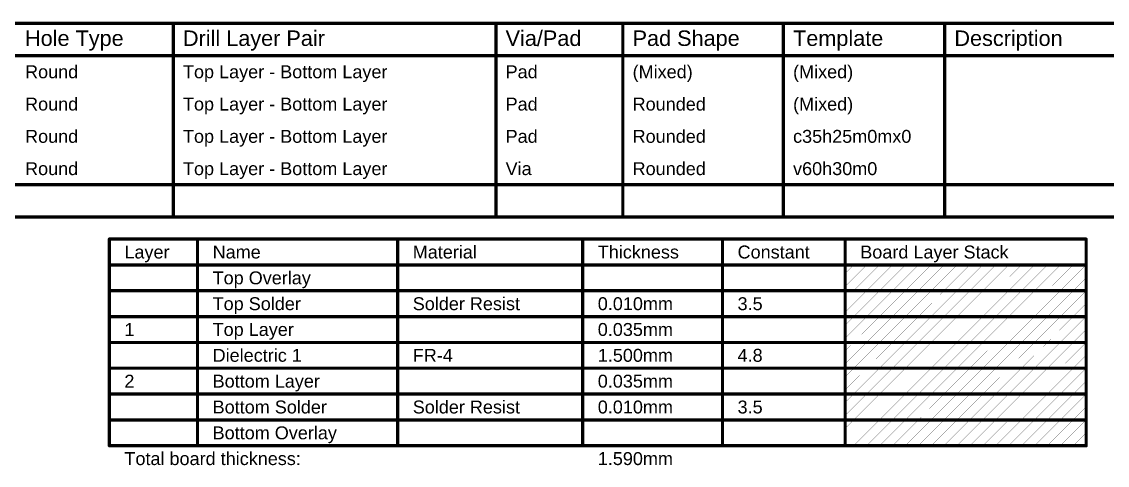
# Model space of a CAD drawing. Header units: inches. Extents: x -7 to 348, y -14 to 159.
# Drawn here: x 91.5 to 219.7, y 106.4 to 158.8 of the extents above; entities that cross this region are included whole.
import ezdxf

# ---------------------------------------------------------------- set-up
doc = ezdxf.new("R2010")
doc.units = ezdxf.units.IN
doc.layers.add('Drill Drawing', color=1, linetype='Continuous')
doc.layers.add('Fabrication', color=76, linetype='Continuous')
doc.styles.add('Arial', font='', dxfattribs={"height": 0.2})
doc.styles.get('Arial').set_extended_font_data('Arial')

msp = doc.modelspace()

# ---------------------------------------------------------------- linework, layer by layer
at = {"layer": 'Drill Drawing', "const_width": 0.381}
for points in [[(20, 158.56), (347.52, 158.56)], [(109.41, 135.7), (109.41, 158.56)], [(147.5, 135.7), (147.5, 158.56)], [(162.48, 135.7), (162.48, 158.56)], [(181.43, 135.7), (181.43, 158.56)], [(200.47, 135.7), (200.47, 158.56)], [(20, 154.75), (347.52, 154.75)], [(20, 139.51), (347.52, 139.51)], [(20, 135.7), (347.52, 135.7)]]:
    msp.add_lwpolyline(points, dxfattribs=at)
at = {"layer": 'Drill Drawing', "const_width": 0.191}
for points in [[(109.32, 158.56, 1), (109.51, 158.56, 1)], [(147.41, 158.56, 1), (147.6, 158.56, 1)], [(162.39, 158.56, 1), (162.58, 158.56, 1)], [(181.33, 158.56, 1), (181.52, 158.56, 1)], [(200.38, 158.56, 1), (200.57, 158.56, 1)], [(109.32, 135.7, 1), (109.51, 135.7, 1)], [(147.41, 135.7, 1), (147.6, 135.7, 1)], [(162.39, 135.7, 1), (162.58, 135.7, 1)], [(181.33, 135.7, 1), (181.52, 135.7, 1)], [(200.38, 135.7, 1), (200.57, 135.7, 1)]]:
    msp.add_lwpolyline(points, format="xyb", close=True, dxfattribs=at)
at = {"layer": 'Fabrication'}
for points, const_width in [([(101.87, 108.71), (101.87, 133.1)], 0.381), ([(101.87, 133.1), (217.16, 133.1)], 0.381), ([(112.28, 108.71), (112.28, 133.1)], 0.381), ([(135.9, 108.71), (135.9, 133.1)], 0.381), ([(157.74, 108.71), (157.74, 133.1)], 0.381), ([(174.24, 108.71), (174.24, 133.1)], 0.381), ([(188.72, 108.71), (188.72, 133.1)], 0.381), ([(217.16, 108.71), (217.16, 133.1)], 0.381), ([(101.87, 130.05), (217.16, 130.05)], 0.381), ([(188.72, 129.04), (189.73, 130.05)], 0.0254), ([(188.72, 127.52), (191.25, 130.05)], 0.0254), ([(189.73, 127), (192.77, 130.05)], 0.0254), ([(191.25, 127), (194.3, 130.05)], 0.0254), ([(192.77, 127), (195.82, 130.05)], 0.0254), ([(194.3, 127), (197.35, 130.05)], 0.0254), ([(195.82, 127), (198.87, 130.05)], 0.0254), ([(197.35, 127), (200.39, 130.05)], 0.0254), ([(198.87, 127), (201.92, 130.05)], 0.0254), ([(200.39, 127), (203.44, 130.05)], 0.0254), ([(201.92, 127), (204.97, 130.05)], 0.0254), ([(203.44, 127), (206.49, 130.05)], 0.0254), ([(204.97, 127), (208.01, 130.05)], 0.0254), ([(206.49, 127), (209.54, 130.05)], 0.0254), ([(208.01, 127), (211.06, 130.05)], 0.0254), ([(209.54, 127), (212.59, 130.05)], 0.0254), ([(211.06, 127), (214.11, 130.05)], 0.0254), ([(212.59, 127), (215.63, 130.05)], 0.0254), ([(214.11, 127), (217.16, 130.05)], 0.0254), ([(215.63, 127), (217.16, 128.52)], 0.0254), ([(101.87, 127), (112.28, 127)], 0.381), ([(112.28, 127), (135.9, 127)], 0.381), ([(135.9, 127), (157.74, 127)], 0.381), ([(157.74, 127), (174.24, 127)], 0.381), ([(174.24, 127), (188.72, 127)], 0.381), ([(188.72, 127), (217.16, 127)], 0.381), ([(188.72, 125.99), (189.73, 127)], 0.0254), ([(188.72, 124.47), (191.25, 127)], 0.0254), ([(189.73, 123.95), (192.77, 127)], 0.0254), ([(191.25, 123.95), (194.3, 127)], 0.0254), ([(192.77, 123.95), (195.82, 127)], 0.0254), ([(194.3, 123.95), (197.35, 127)], 0.0254), ([(195.82, 123.95), (198.87, 127)], 0.0254), ([(197.35, 123.95), (200.39, 127)], 0.0254), ([(198.87, 123.95), (201.92, 127)], 0.0254), ([(200.39, 123.95), (203.44, 127)], 0.0254), ([(201.92, 123.95), (204.97, 127)], 0.0254), ([(203.44, 123.95), (206.49, 127)], 0.0254), ([(204.97, 123.95), (208.01, 127)], 0.0254), ([(206.49, 123.95), (209.54, 127)], 0.0254), ([(208.01, 123.95), (211.06, 127)], 0.0254), ([(209.54, 123.95), (212.59, 127)], 0.0254), ([(211.06, 123.95), (214.11, 127)], 0.0254), ([(212.59, 123.95), (215.63, 127)], 0.0254), ([(214.11, 123.95), (217.16, 127)], 0.0254), ([(215.63, 123.95), (217.16, 125.48)], 0.0254), ([(101.87, 123.95), (112.28, 123.95)], 0.381), ([(112.28, 123.95), (135.9, 123.95)], 0.381), ([(135.9, 123.95), (157.74, 123.95)], 0.381), ([(157.74, 123.95), (174.24, 123.95)], 0.381), ([(174.24, 123.95), (188.72, 123.95)], 0.381), ([(188.72, 123.95), (217.16, 123.95)], 0.381), ([(188.72, 122.94), (189.73, 123.95)], 0.0254), ([(188.72, 121.42), (191.25, 123.95)], 0.0254), ([(189.73, 120.9), (192.77, 123.95)], 0.0254), ([(191.25, 120.9), (194.3, 123.95)], 0.0254), ([(192.77, 120.9), (195.82, 123.95)], 0.0254), ([(194.3, 120.9), (197.35, 123.95)], 0.0254), ([(195.82, 120.9), (198.87, 123.95)], 0.0254), ([(197.35, 120.9), (200.39, 123.95)], 0.0254), ([(198.87, 120.9), (201.92, 123.95)], 0.0254), ([(200.39, 120.9), (203.44, 123.95)], 0.0254), ([(201.92, 120.9), (204.97, 123.95)], 0.0254), ([(203.44, 120.9), (206.49, 123.95)], 0.0254), ([(204.97, 120.9), (208.01, 123.95)], 0.0254), ([(206.49, 120.9), (209.54, 123.95)], 0.0254), ([(208.01, 120.9), (211.06, 123.95)], 0.0254), ([(209.54, 120.9), (212.59, 123.95)], 0.0254), ([(211.06, 120.9), (214.11, 123.95)], 0.0254), ([(212.59, 120.9), (215.63, 123.95)], 0.0254), ([(214.11, 120.9), (217.16, 123.95)], 0.0254), ([(215.63, 120.9), (217.16, 122.43)], 0.0254), ([(101.87, 120.9), (112.28, 120.9)], 0.381), ([(112.28, 120.9), (135.9, 120.9)], 0.381), ([(135.9, 120.9), (157.74, 120.9)], 0.381), ([(157.74, 120.9), (174.24, 120.9)], 0.381), ([(174.24, 120.9), (188.72, 120.9)], 0.381), ([(188.72, 120.9), (217.16, 120.9)], 0.381), ([(188.72, 119.9), (189.73, 120.9)], 0.0254), ([(188.72, 118.37), (191.25, 120.9)], 0.0254), ([(189.73, 117.86), (192.77, 120.9)], 0.0254), ([(191.25, 117.86), (194.3, 120.9)], 0.0254), ([(192.77, 117.86), (195.82, 120.9)], 0.0254), ([(194.3, 117.86), (197.35, 120.9)], 0.0254), ([(195.82, 117.86), (198.87, 120.9)], 0.0254), ([(197.35, 117.86), (200.39, 120.9)], 0.0254), ([(198.87, 117.86), (201.92, 120.9)], 0.0254), ([(200.39, 117.86), (203.44, 120.9)], 0.0254), ([(201.92, 117.86), (204.97, 120.9)], 0.0254), ([(203.44, 117.86), (206.49, 120.9)], 0.0254), ([(204.97, 117.86), (208.01, 120.9)], 0.0254), ([(206.49, 117.86), (209.54, 120.9)], 0.0254), ([(208.01, 117.86), (211.06, 120.9)], 0.0254), ([(209.54, 117.86), (212.59, 120.9)], 0.0254), ([(211.06, 117.86), (214.11, 120.9)], 0.0254), ([(212.59, 117.86), (215.63, 120.9)], 0.0254), ([(214.11, 117.86), (217.16, 120.9)], 0.0254), ([(215.63, 117.86), (217.16, 119.38)], 0.0254), ([(101.87, 117.86), (112.28, 117.86)], 0.381), ([(112.28, 117.86), (135.9, 117.86)], 0.381), ([(135.9, 117.86), (157.74, 117.86)], 0.381), ([(157.74, 117.86), (174.24, 117.86)], 0.381), ([(174.24, 117.86), (188.72, 117.86)], 0.381), ([(188.72, 117.86), (217.16, 117.86)], 0.381), ([(188.72, 116.85), (189.73, 117.86)], 0.0254), ([(188.72, 115.32), (191.25, 117.86)], 0.0254), ([(189.73, 114.81), (192.77, 117.86)], 0.0254), ([(191.25, 114.81), (194.3, 117.86)], 0.0254), ([(192.77, 114.81), (195.82, 117.86)], 0.0254), ([(194.3, 114.81), (197.35, 117.86)], 0.0254), ([(195.82, 114.81), (198.87, 117.86)], 0.0254), ([(197.35, 114.81), (200.39, 117.86)], 0.0254), ([(198.87, 114.81), (201.92, 117.86)], 0.0254), ([(200.39, 114.81), (203.44, 117.86)], 0.0254), ([(201.92, 114.81), (204.97, 117.86)], 0.0254), ([(203.44, 114.81), (206.49, 117.86)], 0.0254), ([(204.97, 114.81), (208.01, 117.86)], 0.0254), ([(206.49, 114.81), (209.54, 117.86)], 0.0254), ([(208.01, 114.81), (211.06, 117.86)], 0.0254), ([(209.54, 114.81), (212.59, 117.86)], 0.0254), ([(211.06, 114.81), (214.11, 117.86)], 0.0254), ([(212.59, 114.81), (215.63, 117.86)], 0.0254), ([(214.11, 114.81), (217.16, 117.86)], 0.0254), ([(215.63, 114.81), (217.16, 116.33)], 0.0254), ([(101.87, 114.81), (112.28, 114.81)], 0.381), ([(112.28, 114.81), (135.9, 114.81)], 0.381), ([(135.9, 114.81), (157.74, 114.81)], 0.381), ([(157.74, 114.81), (174.24, 114.81)], 0.381), ([(174.24, 114.81), (188.72, 114.81)], 0.381), ([(188.72, 114.81), (217.16, 114.81)], 0.381), ([(188.72, 113.8), (189.73, 114.81)], 0.0254), ([(188.72, 112.28), (191.25, 114.81)], 0.0254), ([(189.73, 111.76), (192.77, 114.81)], 0.0254), ([(191.25, 111.76), (194.3, 114.81)], 0.0254), ([(192.77, 111.76), (195.82, 114.81)], 0.0254), ([(194.3, 111.76), (197.35, 114.81)], 0.0254), ([(195.82, 111.76), (198.87, 114.81)], 0.0254), ([(197.35, 111.76), (200.39, 114.81)], 0.0254), ([(198.87, 111.76), (201.92, 114.81)], 0.0254), ([(200.39, 111.76), (203.44, 114.81)], 0.0254), ([(201.92, 111.76), (204.97, 114.81)], 0.0254), ([(203.44, 111.76), (206.49, 114.81)], 0.0254), ([(204.97, 111.76), (208.01, 114.81)], 0.0254), ([(206.49, 111.76), (209.54, 114.81)], 0.0254), ([(208.01, 111.76), (211.06, 114.81)], 0.0254), ([(209.54, 111.76), (212.59, 114.81)], 0.0254), ([(211.06, 111.76), (214.11, 114.81)], 0.0254), ([(212.59, 111.76), (215.63, 114.81)], 0.0254), ([(214.11, 111.76), (217.16, 114.81)], 0.0254), ([(215.63, 111.76), (217.16, 113.28)], 0.0254), ([(101.87, 111.76), (112.28, 111.76)], 0.381), ([(112.28, 111.76), (135.9, 111.76)], 0.381), ([(135.9, 111.76), (157.74, 111.76)], 0.381), ([(157.74, 111.76), (174.24, 111.76)], 0.381), ([(174.24, 111.76), (188.72, 111.76)], 0.381), ([(188.72, 111.76), (217.16, 111.76)], 0.381), ([(188.72, 110.75), (189.73, 111.76)], 0.0254), ([(188.72, 109.23), (191.25, 111.76)], 0.0254), ([(189.73, 108.71), (192.77, 111.76)], 0.0254), ([(191.25, 108.71), (194.3, 111.76)], 0.0254), ([(192.77, 108.71), (195.82, 111.76)], 0.0254), ([(194.3, 108.71), (197.35, 111.76)], 0.0254), ([(195.82, 108.71), (198.87, 111.76)], 0.0254), ([(197.35, 108.71), (200.39, 111.76)], 0.0254), ([(198.87, 108.71), (201.92, 111.76)], 0.0254), ([(200.39, 108.71), (203.44, 111.76)], 0.0254), ([(201.92, 108.71), (204.97, 111.76)], 0.0254), ([(203.44, 108.71), (206.49, 111.76)], 0.0254), ([(204.97, 108.71), (208.01, 111.76)], 0.0254), ([(206.49, 108.71), (209.54, 111.76)], 0.0254), ([(208.01, 108.71), (211.06, 111.76)], 0.0254), ([(209.54, 108.71), (212.59, 111.76)], 0.0254), ([(211.06, 108.71), (214.11, 111.76)], 0.0254), ([(212.59, 108.71), (215.63, 111.76)], 0.0254), ([(214.11, 108.71), (217.16, 111.76)], 0.0254), ([(215.63, 108.71), (217.16, 110.24)], 0.0254), ([(101.87, 108.71), (112.28, 108.71)], 0.381), ([(112.28, 108.71), (135.9, 108.71)], 0.381), ([(135.9, 108.71), (157.74, 108.71)], 0.381), ([(157.74, 108.71), (174.24, 108.71)], 0.381), ([(174.24, 108.71), (188.72, 108.71)], 0.381), ([(188.72, 108.71), (217.16, 108.71)], 0.381)]:
    msp.add_lwpolyline(points, dxfattribs=dict(at, const_width=const_width))
for points, const_width in [([(101.78, 133.1, 1), (101.97, 133.1, 1)], 0.191), ([(101.78, 133.1, 1), (101.97, 133.1, 1)], 0.191), ([(112.19, 133.1, 1), (112.38, 133.1, 1)], 0.191), ([(135.8, 133.1, 1), (136, 133.1, 1)], 0.191), ([(157.64, 133.1, 1), (157.83, 133.1, 1)], 0.191), ([(174.15, 133.1, 1), (174.34, 133.1, 1)], 0.191), ([(188.62, 133.1, 1), (188.81, 133.1, 1)], 0.191), ([(217.06, 133.1, 1), (217.25, 133.1, 1)], 0.191), ([(217.06, 133.1, 1), (217.25, 133.1, 1)], 0.191), ([(101.78, 130.05, 1), (101.97, 130.05, 1)], 0.191), ([(189.72, 130.05, 1), (189.73, 130.05, 1)], 0.0127), ([(191.24, 130.05, 1), (191.26, 130.05, 1)], 0.0127), ([(192.77, 130.05, 1), (192.78, 130.05, 1)], 0.0127), ([(194.29, 130.05, 1), (194.3, 130.05, 1)], 0.0127), ([(195.82, 130.05, 1), (195.83, 130.05, 1)], 0.0127), ([(197.34, 130.05, 1), (197.35, 130.05, 1)], 0.0127), ([(198.86, 130.05, 1), (198.88, 130.05, 1)], 0.0127), ([(200.39, 130.05, 1), (200.4, 130.05, 1)], 0.0127), ([(201.91, 130.05, 1), (201.92, 130.05, 1)], 0.0127), ([(203.44, 130.05, 1), (203.45, 130.05, 1)], 0.0127), ([(204.96, 130.05, 1), (204.97, 130.05, 1)], 0.0127), ([(206.48, 130.05, 1), (206.5, 130.05, 1)], 0.0127), ([(208.01, 130.05, 1), (208.02, 130.05, 1)], 0.0127), ([(209.53, 130.05, 1), (209.54, 130.05, 1)], 0.0127), ([(211.06, 130.05, 1), (211.07, 130.05, 1)], 0.0127), ([(212.58, 130.05, 1), (212.59, 130.05, 1)], 0.0127), ([(214.1, 130.05, 1), (214.12, 130.05, 1)], 0.0127), ([(215.63, 130.05, 1), (215.64, 130.05, 1)], 0.0127), ([(217.06, 130.05, 1), (217.25, 130.05, 1)], 0.191), ([(217.15, 130.05, 1), (217.16, 130.05, 1)], 0.0127), ([(188.71, 129.04, 1), (188.72, 129.04, 1)], 0.0127), ([(217.15, 128.52, 1), (217.16, 128.52, 1)], 0.0127), ([(101.78, 127, 1), (101.97, 127, 1)], 0.191), ([(112.19, 127, 1), (112.38, 127, 1)], 0.191), ([(112.19, 127, 1), (112.38, 127, 1)], 0.191), ([(135.8, 127, 1), (136, 127, 1)], 0.191), ([(135.8, 127, 1), (136, 127, 1)], 0.191), ([(157.64, 127, 1), (157.83, 127, 1)], 0.191), ([(157.64, 127, 1), (157.83, 127, 1)], 0.191), ([(174.15, 127, 1), (174.34, 127, 1)], 0.191), ([(174.15, 127, 1), (174.34, 127, 1)], 0.191), ([(188.62, 127, 1), (188.81, 127, 1)], 0.191), ([(188.62, 127, 1), (188.81, 127, 1)], 0.191), ([(188.71, 127.52, 1), (188.72, 127.52, 1)], 0.0127), ([(189.72, 127, 1), (189.73, 127, 1)], 0.0127), ([(189.72, 127, 1), (189.73, 127, 1)], 0.0127), ([(191.24, 127, 1), (191.26, 127, 1)], 0.0127), ([(191.24, 127, 1), (191.26, 127, 1)], 0.0127), ([(192.77, 127, 1), (192.78, 127, 1)], 0.0127), ([(192.77, 127, 1), (192.78, 127, 1)], 0.0127), ([(194.29, 127, 1), (194.3, 127, 1)], 0.0127), ([(194.29, 127, 1), (194.3, 127, 1)], 0.0127), ([(195.82, 127, 1), (195.83, 127, 1)], 0.0127), ([(195.82, 127, 1), (195.83, 127, 1)], 0.0127), ([(197.34, 127, 1), (197.35, 127, 1)], 0.0127), ([(197.34, 127, 1), (197.35, 127, 1)], 0.0127), ([(198.86, 127, 1), (198.88, 127, 1)], 0.0127), ([(198.86, 127, 1), (198.88, 127, 1)], 0.0127), ([(200.39, 127, 1), (200.4, 127, 1)], 0.0127), ([(200.39, 127, 1), (200.4, 127, 1)], 0.0127), ([(201.91, 127, 1), (201.92, 127, 1)], 0.0127), ([(201.91, 127, 1), (201.92, 127, 1)], 0.0127), ([(203.44, 127, 1), (203.45, 127, 1)], 0.0127), ([(203.44, 127, 1), (203.45, 127, 1)], 0.0127), ([(204.96, 127, 1), (204.97, 127, 1)], 0.0127), ([(204.96, 127, 1), (204.97, 127, 1)], 0.0127), ([(206.48, 127, 1), (206.5, 127, 1)], 0.0127), ([(206.48, 127, 1), (206.5, 127, 1)], 0.0127), ([(208.01, 127, 1), (208.02, 127, 1)], 0.0127), ([(208.01, 127, 1), (208.02, 127, 1)], 0.0127), ([(209.53, 127, 1), (209.54, 127, 1)], 0.0127), ([(209.53, 127, 1), (209.54, 127, 1)], 0.0127), ([(211.06, 127, 1), (211.07, 127, 1)], 0.0127), ([(211.06, 127, 1), (211.07, 127, 1)], 0.0127), ([(212.58, 127, 1), (212.59, 127, 1)], 0.0127), ([(212.58, 127, 1), (212.59, 127, 1)], 0.0127), ([(214.1, 127, 1), (214.12, 127, 1)], 0.0127), ([(214.1, 127, 1), (214.12, 127, 1)], 0.0127), ([(215.63, 127, 1), (215.64, 127, 1)], 0.0127), ([(215.63, 127, 1), (215.64, 127, 1)], 0.0127), ([(217.06, 127, 1), (217.25, 127, 1)], 0.191), ([(217.15, 127, 1), (217.16, 127, 1)], 0.0127), ([(188.71, 125.99, 1), (188.72, 125.99, 1)], 0.0127), ([(188.71, 124.47, 1), (188.72, 124.47, 1)], 0.0127), ([(217.15, 125.48, 1), (217.16, 125.48, 1)], 0.0127), ([(101.78, 123.95, 1), (101.97, 123.95, 1)], 0.191), ([(112.19, 123.95, 1), (112.38, 123.95, 1)], 0.191), ([(112.19, 123.95, 1), (112.38, 123.95, 1)], 0.191), ([(135.8, 123.95, 1), (136, 123.95, 1)], 0.191), ([(135.8, 123.95, 1), (136, 123.95, 1)], 0.191), ([(157.64, 123.95, 1), (157.83, 123.95, 1)], 0.191), ([(157.64, 123.95, 1), (157.83, 123.95, 1)], 0.191), ([(174.15, 123.95, 1), (174.34, 123.95, 1)], 0.191), ([(174.15, 123.95, 1), (174.34, 123.95, 1)], 0.191), ([(188.62, 123.95, 1), (188.81, 123.95, 1)], 0.191), ([(188.62, 123.95, 1), (188.81, 123.95, 1)], 0.191), ([(189.72, 123.95, 1), (189.73, 123.95, 1)], 0.0127), ([(189.72, 123.95, 1), (189.73, 123.95, 1)], 0.0127), ([(191.24, 123.95, 1), (191.26, 123.95, 1)], 0.0127), ([(191.24, 123.95, 1), (191.26, 123.95, 1)], 0.0127), ([(192.77, 123.95, 1), (192.78, 123.95, 1)], 0.0127), ([(192.77, 123.95, 1), (192.78, 123.95, 1)], 0.0127), ([(194.29, 123.95, 1), (194.3, 123.95, 1)], 0.0127), ([(194.29, 123.95, 1), (194.3, 123.95, 1)], 0.0127), ([(195.82, 123.95, 1), (195.83, 123.95, 1)], 0.0127), ([(195.82, 123.95, 1), (195.83, 123.95, 1)], 0.0127), ([(197.34, 123.95, 1), (197.35, 123.95, 1)], 0.0127), ([(197.34, 123.95, 1), (197.35, 123.95, 1)], 0.0127), ([(198.86, 123.95, 1), (198.88, 123.95, 1)], 0.0127), ([(198.86, 123.95, 1), (198.88, 123.95, 1)], 0.0127), ([(200.39, 123.95, 1), (200.4, 123.95, 1)], 0.0127), ([(200.39, 123.95, 1), (200.4, 123.95, 1)], 0.0127), ([(201.91, 123.95, 1), (201.92, 123.95, 1)], 0.0127), ([(201.91, 123.95, 1), (201.92, 123.95, 1)], 0.0127), ([(203.44, 123.95, 1), (203.45, 123.95, 1)], 0.0127), ([(203.44, 123.95, 1), (203.45, 123.95, 1)], 0.0127), ([(204.96, 123.95, 1), (204.97, 123.95, 1)], 0.0127), ([(204.96, 123.95, 1), (204.97, 123.95, 1)], 0.0127), ([(206.48, 123.95, 1), (206.5, 123.95, 1)], 0.0127), ([(206.48, 123.95, 1), (206.5, 123.95, 1)], 0.0127), ([(208.01, 123.95, 1), (208.02, 123.95, 1)], 0.0127), ([(208.01, 123.95, 1), (208.02, 123.95, 1)], 0.0127), ([(209.53, 123.95, 1), (209.54, 123.95, 1)], 0.0127), ([(209.53, 123.95, 1), (209.54, 123.95, 1)], 0.0127), ([(211.06, 123.95, 1), (211.07, 123.95, 1)], 0.0127), ([(211.06, 123.95, 1), (211.07, 123.95, 1)], 0.0127), ([(212.58, 123.95, 1), (212.59, 123.95, 1)], 0.0127), ([(212.58, 123.95, 1), (212.59, 123.95, 1)], 0.0127), ([(214.1, 123.95, 1), (214.12, 123.95, 1)], 0.0127), ([(214.1, 123.95, 1), (214.12, 123.95, 1)], 0.0127), ([(215.63, 123.95, 1), (215.64, 123.95, 1)], 0.0127), ([(215.63, 123.95, 1), (215.64, 123.95, 1)], 0.0127), ([(217.06, 123.95, 1), (217.25, 123.95, 1)], 0.191), ([(217.15, 123.95, 1), (217.16, 123.95, 1)], 0.0127), ([(188.71, 122.94, 1), (188.72, 122.94, 1)], 0.0127), ([(217.15, 122.43, 1), (217.16, 122.43, 1)], 0.0127), ([(101.78, 120.9, 1), (101.97, 120.9, 1)], 0.191), ([(112.19, 120.9, 1), (112.38, 120.9, 1)], 0.191), ([(112.19, 120.9, 1), (112.38, 120.9, 1)], 0.191), ([(135.8, 120.9, 1), (136, 120.9, 1)], 0.191), ([(135.8, 120.9, 1), (136, 120.9, 1)], 0.191), ([(157.64, 120.9, 1), (157.83, 120.9, 1)], 0.191), ([(157.64, 120.9, 1), (157.83, 120.9, 1)], 0.191), ([(174.15, 120.9, 1), (174.34, 120.9, 1)], 0.191), ([(174.15, 120.9, 1), (174.34, 120.9, 1)], 0.191), ([(188.62, 120.9, 1), (188.81, 120.9, 1)], 0.191), ([(188.62, 120.9, 1), (188.81, 120.9, 1)], 0.191), ([(188.71, 121.42, 1), (188.72, 121.42, 1)], 0.0127), ([(189.72, 120.9, 1), (189.73, 120.9, 1)], 0.0127), ([(189.72, 120.9, 1), (189.73, 120.9, 1)], 0.0127), ([(191.24, 120.9, 1), (191.26, 120.9, 1)], 0.0127), ([(191.24, 120.9, 1), (191.26, 120.9, 1)], 0.0127), ([(192.77, 120.9, 1), (192.78, 120.9, 1)], 0.0127), ([(192.77, 120.9, 1), (192.78, 120.9, 1)], 0.0127), ([(194.29, 120.9, 1), (194.3, 120.9, 1)], 0.0127), ([(194.29, 120.9, 1), (194.3, 120.9, 1)], 0.0127), ([(195.82, 120.9, 1), (195.83, 120.9, 1)], 0.0127), ([(195.82, 120.9, 1), (195.83, 120.9, 1)], 0.0127), ([(197.34, 120.9, 1), (197.35, 120.9, 1)], 0.0127), ([(197.34, 120.9, 1), (197.35, 120.9, 1)], 0.0127), ([(198.86, 120.9, 1), (198.88, 120.9, 1)], 0.0127), ([(198.86, 120.9, 1), (198.88, 120.9, 1)], 0.0127), ([(200.39, 120.9, 1), (200.4, 120.9, 1)], 0.0127), ([(200.39, 120.9, 1), (200.4, 120.9, 1)], 0.0127), ([(201.91, 120.9, 1), (201.92, 120.9, 1)], 0.0127), ([(201.91, 120.9, 1), (201.92, 120.9, 1)], 0.0127), ([(203.44, 120.9, 1), (203.45, 120.9, 1)], 0.0127), ([(203.44, 120.9, 1), (203.45, 120.9, 1)], 0.0127), ([(204.96, 120.9, 1), (204.97, 120.9, 1)], 0.0127), ([(204.96, 120.9, 1), (204.97, 120.9, 1)], 0.0127), ([(206.48, 120.9, 1), (206.5, 120.9, 1)], 0.0127), ([(206.48, 120.9, 1), (206.5, 120.9, 1)], 0.0127), ([(208.01, 120.9, 1), (208.02, 120.9, 1)], 0.0127), ([(208.01, 120.9, 1), (208.02, 120.9, 1)], 0.0127), ([(209.53, 120.9, 1), (209.54, 120.9, 1)], 0.0127), ([(209.53, 120.9, 1), (209.54, 120.9, 1)], 0.0127), ([(211.06, 120.9, 1), (211.07, 120.9, 1)], 0.0127), ([(211.06, 120.9, 1), (211.07, 120.9, 1)], 0.0127), ([(212.58, 120.9, 1), (212.59, 120.9, 1)], 0.0127), ([(212.58, 120.9, 1), (212.59, 120.9, 1)], 0.0127), ([(214.1, 120.9, 1), (214.12, 120.9, 1)], 0.0127), ([(214.1, 120.9, 1), (214.12, 120.9, 1)], 0.0127), ([(215.63, 120.9, 1), (215.64, 120.9, 1)], 0.0127), ([(215.63, 120.9, 1), (215.64, 120.9, 1)], 0.0127), ([(217.06, 120.9, 1), (217.25, 120.9, 1)], 0.191), ([(217.15, 120.9, 1), (217.16, 120.9, 1)], 0.0127), ([(188.71, 119.9, 1), (188.72, 119.9, 1)], 0.0127), ([(217.15, 119.38, 1), (217.16, 119.38, 1)], 0.0127), ([(101.78, 117.86, 1), (101.97, 117.86, 1)], 0.191), ([(112.19, 117.86, 1), (112.38, 117.86, 1)], 0.191), ([(112.19, 117.86, 1), (112.38, 117.86, 1)], 0.191), ([(135.8, 117.86, 1), (136, 117.86, 1)], 0.191), ([(135.8, 117.86, 1), (136, 117.86, 1)], 0.191), ([(157.64, 117.86, 1), (157.83, 117.86, 1)], 0.191), ([(157.64, 117.86, 1), (157.83, 117.86, 1)], 0.191), ([(174.15, 117.86, 1), (174.34, 117.86, 1)], 0.191), ([(174.15, 117.86, 1), (174.34, 117.86, 1)], 0.191), ([(188.62, 117.86, 1), (188.81, 117.86, 1)], 0.191), ([(188.62, 117.86, 1), (188.81, 117.86, 1)], 0.191), ([(188.71, 118.37, 1), (188.72, 118.37, 1)], 0.0127), ([(217.06, 117.86, 1), (217.25, 117.86, 1)], 0.191), ([(188.71, 116.85, 1), (188.72, 116.85, 1)], 0.0127), ([(189.72, 117.86, 1), (189.73, 117.86, 1)], 0.0127), ([(189.72, 117.86, 1), (189.73, 117.86, 1)], 0.0127), ([(191.24, 117.86, 1), (191.26, 117.86, 1)], 0.0127), ([(191.24, 117.86, 1), (191.26, 117.86, 1)], 0.0127), ([(192.77, 117.86, 1), (192.78, 117.86, 1)], 0.0127), ([(192.77, 117.86, 1), (192.78, 117.86, 1)], 0.0127), ([(194.29, 117.86, 1), (194.3, 117.86, 1)], 0.0127), ([(194.29, 117.86, 1), (194.3, 117.86, 1)], 0.0127), ([(195.82, 117.86, 1), (195.83, 117.86, 1)], 0.0127), ([(195.82, 117.86, 1), (195.83, 117.86, 1)], 0.0127), ([(197.34, 117.86, 1), (197.35, 117.86, 1)], 0.0127), ([(197.34, 117.86, 1), (197.35, 117.86, 1)], 0.0127), ([(198.86, 117.86, 1), (198.88, 117.86, 1)], 0.0127), ([(198.86, 117.86, 1), (198.88, 117.86, 1)], 0.0127), ([(200.39, 117.86, 1), (200.4, 117.86, 1)], 0.0127), ([(200.39, 117.86, 1), (200.4, 117.86, 1)], 0.0127), ([(201.91, 117.86, 1), (201.92, 117.86, 1)], 0.0127), ([(201.91, 117.86, 1), (201.92, 117.86, 1)], 0.0127), ([(203.44, 117.86, 1), (203.45, 117.86, 1)], 0.0127), ([(203.44, 117.86, 1), (203.45, 117.86, 1)], 0.0127), ([(204.96, 117.86, 1), (204.97, 117.86, 1)], 0.0127), ([(204.96, 117.86, 1), (204.97, 117.86, 1)], 0.0127), ([(206.48, 117.86, 1), (206.5, 117.86, 1)], 0.0127), ([(206.48, 117.86, 1), (206.5, 117.86, 1)], 0.0127), ([(208.01, 117.86, 1), (208.02, 117.86, 1)], 0.0127), ([(208.01, 117.86, 1), (208.02, 117.86, 1)], 0.0127), ([(209.53, 117.86, 1), (209.54, 117.86, 1)], 0.0127), ([(209.53, 117.86, 1), (209.54, 117.86, 1)], 0.0127), ([(211.06, 117.86, 1), (211.07, 117.86, 1)], 0.0127), ([(211.06, 117.86, 1), (211.07, 117.86, 1)], 0.0127), ([(212.58, 117.86, 1), (212.59, 117.86, 1)], 0.0127), ([(212.58, 117.86, 1), (212.59, 117.86, 1)], 0.0127), ([(214.1, 117.86, 1), (214.12, 117.86, 1)], 0.0127), ([(214.1, 117.86, 1), (214.12, 117.86, 1)], 0.0127), ([(215.63, 117.86, 1), (215.64, 117.86, 1)], 0.0127), ([(215.63, 117.86, 1), (215.64, 117.86, 1)], 0.0127), ([(217.15, 117.86, 1), (217.16, 117.86, 1)], 0.0127), ([(188.71, 115.32, 1), (188.72, 115.32, 1)], 0.0127), ([(217.15, 116.33, 1), (217.16, 116.33, 1)], 0.0127), ([(101.78, 114.81, 1), (101.97, 114.81, 1)], 0.191), ([(112.19, 114.81, 1), (112.38, 114.81, 1)], 0.191), ([(112.19, 114.81, 1), (112.38, 114.81, 1)], 0.191), ([(135.8, 114.81, 1), (136, 114.81, 1)], 0.191), ([(135.8, 114.81, 1), (136, 114.81, 1)], 0.191), ([(157.64, 114.81, 1), (157.83, 114.81, 1)], 0.191), ([(157.64, 114.81, 1), (157.83, 114.81, 1)], 0.191), ([(174.15, 114.81, 1), (174.34, 114.81, 1)], 0.191), ([(174.15, 114.81, 1), (174.34, 114.81, 1)], 0.191), ([(188.62, 114.81, 1), (188.81, 114.81, 1)], 0.191), ([(188.62, 114.81, 1), (188.81, 114.81, 1)], 0.191), ([(189.72, 114.81, 1), (189.73, 114.81, 1)], 0.0127), ([(189.72, 114.81, 1), (189.73, 114.81, 1)], 0.0127), ([(191.24, 114.81, 1), (191.26, 114.81, 1)], 0.0127), ([(191.24, 114.81, 1), (191.26, 114.81, 1)], 0.0127), ([(192.77, 114.81, 1), (192.78, 114.81, 1)], 0.0127), ([(192.77, 114.81, 1), (192.78, 114.81, 1)], 0.0127), ([(194.29, 114.81, 1), (194.3, 114.81, 1)], 0.0127), ([(194.29, 114.81, 1), (194.3, 114.81, 1)], 0.0127), ([(195.82, 114.81, 1), (195.83, 114.81, 1)], 0.0127), ([(195.82, 114.81, 1), (195.83, 114.81, 1)], 0.0127), ([(197.34, 114.81, 1), (197.35, 114.81, 1)], 0.0127), ([(197.34, 114.81, 1), (197.35, 114.81, 1)], 0.0127), ([(198.86, 114.81, 1), (198.88, 114.81, 1)], 0.0127), ([(198.86, 114.81, 1), (198.88, 114.81, 1)], 0.0127), ([(200.39, 114.81, 1), (200.4, 114.81, 1)], 0.0127), ([(200.39, 114.81, 1), (200.4, 114.81, 1)], 0.0127), ([(201.91, 114.81, 1), (201.92, 114.81, 1)], 0.0127), ([(201.91, 114.81, 1), (201.92, 114.81, 1)], 0.0127), ([(203.44, 114.81, 1), (203.45, 114.81, 1)], 0.0127), ([(203.44, 114.81, 1), (203.45, 114.81, 1)], 0.0127), ([(204.96, 114.81, 1), (204.97, 114.81, 1)], 0.0127), ([(204.96, 114.81, 1), (204.97, 114.81, 1)], 0.0127), ([(206.48, 114.81, 1), (206.5, 114.81, 1)], 0.0127), ([(206.48, 114.81, 1), (206.5, 114.81, 1)], 0.0127), ([(208.01, 114.81, 1), (208.02, 114.81, 1)], 0.0127), ([(208.01, 114.81, 1), (208.02, 114.81, 1)], 0.0127), ([(209.53, 114.81, 1), (209.54, 114.81, 1)], 0.0127), ([(209.53, 114.81, 1), (209.54, 114.81, 1)], 0.0127), ([(211.06, 114.81, 1), (211.07, 114.81, 1)], 0.0127), ([(211.06, 114.81, 1), (211.07, 114.81, 1)], 0.0127), ([(212.58, 114.81, 1), (212.59, 114.81, 1)], 0.0127), ([(212.58, 114.81, 1), (212.59, 114.81, 1)], 0.0127), ([(214.1, 114.81, 1), (214.12, 114.81, 1)], 0.0127), ([(214.1, 114.81, 1), (214.12, 114.81, 1)], 0.0127), ([(215.63, 114.81, 1), (215.64, 114.81, 1)], 0.0127), ([(215.63, 114.81, 1), (215.64, 114.81, 1)], 0.0127), ([(217.06, 114.81, 1), (217.25, 114.81, 1)], 0.191), ([(217.15, 114.81, 1), (217.16, 114.81, 1)], 0.0127), ([(188.71, 113.8, 1), (188.72, 113.8, 1)], 0.0127), ([(217.15, 113.28, 1), (217.16, 113.28, 1)], 0.0127), ([(101.78, 111.76, 1), (101.97, 111.76, 1)], 0.191), ([(112.19, 111.76, 1), (112.38, 111.76, 1)], 0.191), ([(112.19, 111.76, 1), (112.38, 111.76, 1)], 0.191), ([(135.8, 111.76, 1), (136, 111.76, 1)], 0.191), ([(135.8, 111.76, 1), (136, 111.76, 1)], 0.191), ([(157.64, 111.76, 1), (157.83, 111.76, 1)], 0.191), ([(157.64, 111.76, 1), (157.83, 111.76, 1)], 0.191), ([(174.15, 111.76, 1), (174.34, 111.76, 1)], 0.191), ([(174.15, 111.76, 1), (174.34, 111.76, 1)], 0.191), ([(188.62, 111.76, 1), (188.81, 111.76, 1)], 0.191), ([(188.62, 111.76, 1), (188.81, 111.76, 1)], 0.191), ([(188.71, 112.28, 1), (188.72, 112.28, 1)], 0.0127), ([(189.72, 111.76, 1), (189.73, 111.76, 1)], 0.0127), ([(189.72, 111.76, 1), (189.73, 111.76, 1)], 0.0127), ([(191.24, 111.76, 1), (191.26, 111.76, 1)], 0.0127), ([(191.24, 111.76, 1), (191.26, 111.76, 1)], 0.0127), ([(192.77, 111.76, 1), (192.78, 111.76, 1)], 0.0127), ([(192.77, 111.76, 1), (192.78, 111.76, 1)], 0.0127), ([(194.29, 111.76, 1), (194.3, 111.76, 1)], 0.0127), ([(194.29, 111.76, 1), (194.3, 111.76, 1)], 0.0127), ([(195.82, 111.76, 1), (195.83, 111.76, 1)], 0.0127), ([(195.82, 111.76, 1), (195.83, 111.76, 1)], 0.0127), ([(197.34, 111.76, 1), (197.35, 111.76, 1)], 0.0127), ([(197.34, 111.76, 1), (197.35, 111.76, 1)], 0.0127), ([(198.86, 111.76, 1), (198.88, 111.76, 1)], 0.0127), ([(198.86, 111.76, 1), (198.88, 111.76, 1)], 0.0127), ([(200.39, 111.76, 1), (200.4, 111.76, 1)], 0.0127), ([(200.39, 111.76, 1), (200.4, 111.76, 1)], 0.0127), ([(201.91, 111.76, 1), (201.92, 111.76, 1)], 0.0127), ([(201.91, 111.76, 1), (201.92, 111.76, 1)], 0.0127), ([(203.44, 111.76, 1), (203.45, 111.76, 1)], 0.0127), ([(203.44, 111.76, 1), (203.45, 111.76, 1)], 0.0127), ([(204.96, 111.76, 1), (204.97, 111.76, 1)], 0.0127), ([(204.96, 111.76, 1), (204.97, 111.76, 1)], 0.0127), ([(206.48, 111.76, 1), (206.5, 111.76, 1)], 0.0127), ([(206.48, 111.76, 1), (206.5, 111.76, 1)], 0.0127), ([(208.01, 111.76, 1), (208.02, 111.76, 1)], 0.0127), ([(208.01, 111.76, 1), (208.02, 111.76, 1)], 0.0127), ([(209.53, 111.76, 1), (209.54, 111.76, 1)], 0.0127), ([(209.53, 111.76, 1), (209.54, 111.76, 1)], 0.0127), ([(211.06, 111.76, 1), (211.07, 111.76, 1)], 0.0127), ([(211.06, 111.76, 1), (211.07, 111.76, 1)], 0.0127), ([(212.58, 111.76, 1), (212.59, 111.76, 1)], 0.0127), ([(212.58, 111.76, 1), (212.59, 111.76, 1)], 0.0127), ([(214.1, 111.76, 1), (214.12, 111.76, 1)], 0.0127), ([(214.1, 111.76, 1), (214.12, 111.76, 1)], 0.0127), ([(215.63, 111.76, 1), (215.64, 111.76, 1)], 0.0127), ([(215.63, 111.76, 1), (215.64, 111.76, 1)], 0.0127), ([(217.06, 111.76, 1), (217.25, 111.76, 1)], 0.191), ([(217.15, 111.76, 1), (217.16, 111.76, 1)], 0.0127), ([(188.71, 110.75, 1), (188.72, 110.75, 1)], 0.0127), ([(217.15, 110.24, 1), (217.16, 110.24, 1)], 0.0127), ([(188.71, 109.23, 1), (188.72, 109.23, 1)], 0.0127), ([(101.78, 108.71, 1), (101.97, 108.71, 1)], 0.191), ([(101.78, 108.71, 1), (101.97, 108.71, 1)], 0.191), ([(112.19, 108.71, 1), (112.38, 108.71, 1)], 0.191), ([(112.19, 108.71, 1), (112.38, 108.71, 1)], 0.191), ([(112.19, 108.71, 1), (112.38, 108.71, 1)], 0.191), ([(135.8, 108.71, 1), (136, 108.71, 1)], 0.191), ([(135.8, 108.71, 1), (136, 108.71, 1)], 0.191), ([(135.8, 108.71, 1), (136, 108.71, 1)], 0.191), ([(157.64, 108.71, 1), (157.83, 108.71, 1)], 0.191), ([(157.64, 108.71, 1), (157.83, 108.71, 1)], 0.191), ([(157.64, 108.71, 1), (157.83, 108.71, 1)], 0.191), ([(174.15, 108.71, 1), (174.34, 108.71, 1)], 0.191), ([(174.15, 108.71, 1), (174.34, 108.71, 1)], 0.191), ([(174.15, 108.71, 1), (174.34, 108.71, 1)], 0.191), ([(188.62, 108.71, 1), (188.81, 108.71, 1)], 0.191), ([(188.62, 108.71, 1), (188.81, 108.71, 1)], 0.191), ([(188.62, 108.71, 1), (188.81, 108.71, 1)], 0.191), ([(189.72, 108.71, 1), (189.73, 108.71, 1)], 0.0127), ([(191.24, 108.71, 1), (191.26, 108.71, 1)], 0.0127), ([(192.77, 108.71, 1), (192.78, 108.71, 1)], 0.0127), ([(194.29, 108.71, 1), (194.3, 108.71, 1)], 0.0127), ([(195.82, 108.71, 1), (195.83, 108.71, 1)], 0.0127), ([(197.34, 108.71, 1), (197.35, 108.71, 1)], 0.0127), ([(198.86, 108.71, 1), (198.88, 108.71, 1)], 0.0127), ([(200.39, 108.71, 1), (200.4, 108.71, 1)], 0.0127), ([(201.91, 108.71, 1), (201.92, 108.71, 1)], 0.0127), ([(203.44, 108.71, 1), (203.45, 108.71, 1)], 0.0127), ([(204.96, 108.71, 1), (204.97, 108.71, 1)], 0.0127), ([(206.48, 108.71, 1), (206.5, 108.71, 1)], 0.0127), ([(208.01, 108.71, 1), (208.02, 108.71, 1)], 0.0127), ([(209.53, 108.71, 1), (209.54, 108.71, 1)], 0.0127), ([(211.06, 108.71, 1), (211.07, 108.71, 1)], 0.0127), ([(212.58, 108.71, 1), (212.59, 108.71, 1)], 0.0127), ([(214.1, 108.71, 1), (214.12, 108.71, 1)], 0.0127), ([(215.63, 108.71, 1), (215.64, 108.71, 1)], 0.0127), ([(217.06, 108.71, 1), (217.25, 108.71, 1)], 0.191), ([(217.06, 108.71, 1), (217.25, 108.71, 1)], 0.191)]:
    msp.add_lwpolyline(points, format="xyb", close=True, dxfattribs=dict(at, const_width=const_width))

# ---------------------------------------------------------------- texts
at = {"layer": 'Drill Drawing', "style": 'Arial'}
for s, height, p in [('Hole Type', 1.829, (91.92, 155.89)), ('Drill Layer Pair', 1.8288, (110.56, 155.89)), ('Via/Pad', 1.829, (148.64, 155.89)), ('Pad Shape', 1.829, (163.63, 155.89)), ('Template', 1.829, (182.57, 155.89)), ('Description', 1.8288, (201.61, 155.89)), ('Round', 1.524, (91.92, 152.08)), ('Top Layer - Bottom Layer', 1.524, (110.56, 152.08)), ('Pad', 1.524, (148.64, 152.08)), ('(Mixed)', 1.524, (163.63, 152.08)), ('(Mixed)', 1.524, (182.57, 152.08)), ('Round', 1.524, (91.92, 148.27)), ('Top Layer - Bottom Layer', 1.524, (110.56, 148.27)), ('Pad', 1.524, (148.64, 148.27)), ('Rounded', 1.524, (163.63, 148.27)), ('(Mixed)', 1.524, (182.57, 148.27)), ('Round', 1.524, (91.92, 144.46)), ('Top Layer - Bottom Layer', 1.524, (110.56, 144.46)), ('Pad', 1.524, (148.64, 144.46)), ('Rounded', 1.524, (163.63, 144.46)), ('c35h25m0mx0', 1.524, (182.57, 144.46)), ('Round', 1.524, (91.92, 140.65)), ('Via', 1.524, (148.64, 140.65)), ('Rounded', 1.524, (163.63, 140.65)), ('v60h30m0', 1.524, (182.57, 140.65)), ('Top Layer - Bottom Layer', 1.524, (110.56, 140.65))]:
    msp.add_text(s, height=height, dxfattribs=at).set_placement(p)
at = {"layer": 'Fabrication', "style": 'Arial'}
for s, height, p in [('Layer', 1.524, (103.65, 130.81)), ('Name', 1.524, (114.06, 130.81)), ('Material', 1.524, (137.68, 130.81)), ('Thickness', 1.524, (159.52, 130.81)), ('Constant', 1.524, (176.02, 130.81)), ('Board Layer Stack', 1.524, (190.5, 130.81)), ('Top Overlay', 1.524, (114.06, 127.76)), ('Top Solder', 1.524, (114.06, 124.71)), ('Solder Resist', 1.524, (137.68, 124.71)), ('0.010mm', 1.524, (159.52, 124.71)), ('3.5', 1.524, (176.02, 124.71)), ('1', 1.52, (103.65, 121.67)), ('Top Layer', 1.524, (114.06, 121.67)), ('0.035mm', 1.524, (159.52, 121.67)), ('Dielectric 1', 1.524, (114.06, 118.62)), ('FR-4', 1.524, (137.68, 118.62)), ('1.500mm', 1.524, (159.52, 118.62)), ('4.8', 1.524, (176.02, 118.62)), ('2', 1.52, (103.65, 115.57)), ('Bottom Layer', 1.524, (114.06, 115.57)), ('0.035mm', 1.524, (159.52, 115.57)), ('Bottom Solder', 1.524, (114.06, 112.52)), ('Solder Resist', 1.524, (137.68, 112.52)), ('0.010mm', 1.524, (159.52, 112.52)), ('3.5', 1.524, (176.02, 112.52)), ('Bottom Overlay', 1.524, (114.06, 109.47)), ('Total board thickness:', 1.524, (103.65, 106.43)), ('1.590mm', 1.524, (159.52, 106.43))]:
    msp.add_text(s, height=height, dxfattribs=at).set_placement(p)

doc.saveas('drawing.dxf')
